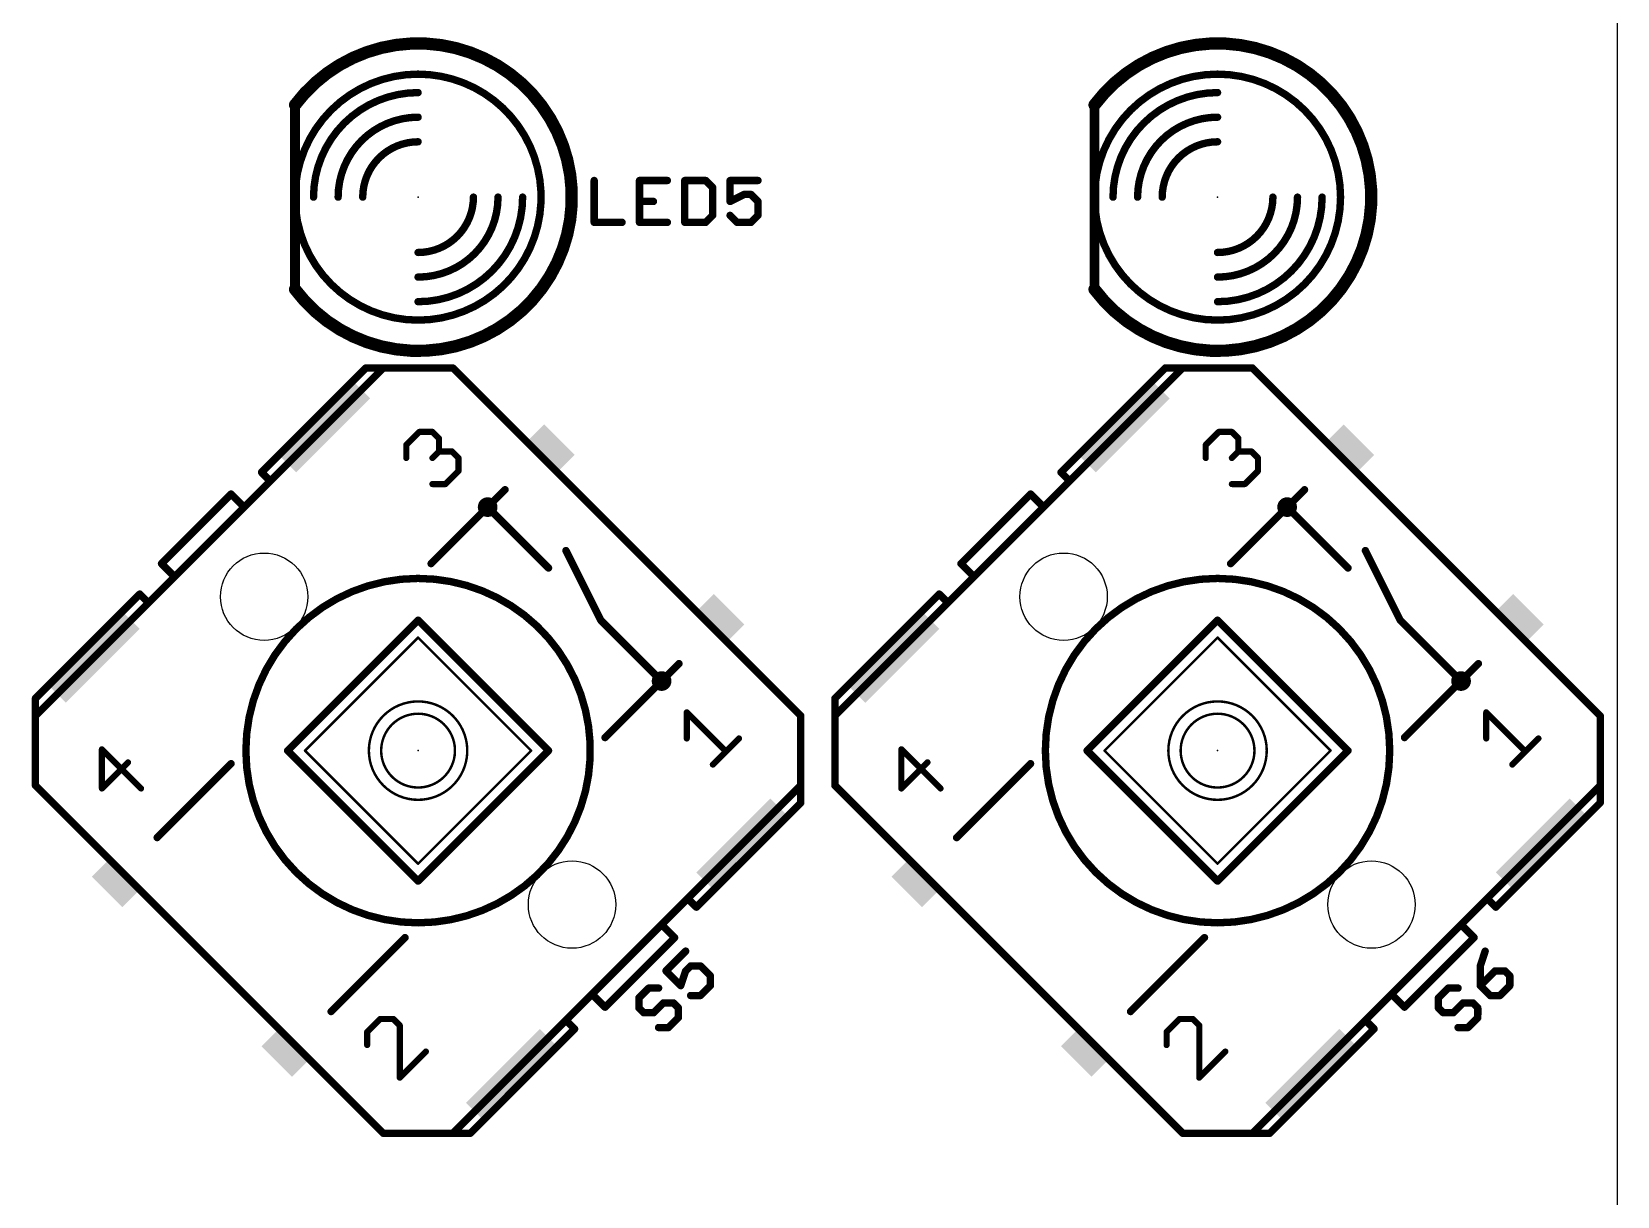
# Model space of a CAD drawing. Extents: x -50 to 50, y -5 to 146.
# Drawn here: x -7.98 to 24.77, y 63.19 to 87.24 of the extents above; entities that cross this region are included whole.
import ezdxf

# ---------------------------------------------------------------- set-up
doc = ezdxf.new("R2010")
doc.units = 0
for name, color, linetype in [('20', 7, 'CONTINUOUS'), ('21', 253, 'CONTINUOUS'), ('23', 7, 'CONTINUOUS'), ('25', 253, 'CONTINUOUS'), ('51', 253, 'CONTINUOUS')]:
    doc.layers.add(name, color=color, linetype=linetype)

# ---------------------------------------------------------------- blocks, each defined once
blk = doc.blocks.new('RECT')
blk.add_solid([(-0.5, -0.5), (0.5, -0.5), (-0.5, 0.5), (0.5, 0.5)])

msp = doc.modelspace()

# ---------------------------------------------------------------- linework, layer by layer
at = {"layer": '20'}
msp.add_line((24.765, 91.44), (24.765, 4.445), dxfattribs=at)
for centre in [(-3.179, 75.569), (13.3309, 75.569), (3.179, 69.2109), (19.689, 69.2109)]:
    msp.add_circle(centre, 0.9017, dxfattribs=at)
at = {"layer": '21'}
for points, const_width in [([(-2.54, 81.915, 3), (-2.54, 85.725)], 0.254), ([(13.97, 81.915, 3), (13.97, 85.725)], 0.254), ([(0, 81.28, 1), (0, 86.36, 1), (0, 81.28)], 0.1524), ([(16.51, 81.28, 1), (16.51, 86.36, 1), (16.51, 81.28)], 0.1524), ([(-2.5908, 85.7631, 1), (-2.4892, 85.6869)], 0.127), ([(-2.4892, 85.725, 1), (-2.5908, 85.725)], 0.1016), ([(13.9192, 85.7631, 1), (14.0208, 85.6869)], 0.127), ([(14.0208, 85.725, 1), (13.9192, 85.725)], 0.1016), ([(-2.4892, 81.9531, 1), (-2.5908, 81.8769)], 0.127), ([(-2.5908, 81.915, 1), (-2.4892, 81.915)], 0.1016), ([(14.0208, 81.9531, 1), (13.9192, 81.8769)], 0.127), ([(13.9192, 81.915, 1), (14.0208, 81.915)], 0.1016), ([(-1.0776, 80.3307, 1), (-1.0776, 80.2545)], 0.0762), ([(-1.0507, 80.2657, 1), (-1.1045, 80.3195)], 0.0762), ([(-0.7184, 80.3307, 1), (-0.7184, 80.2545)], 0.0762), ([(-0.6915, 80.2657, 1), (-0.7453, 80.3195)], 0.0762), ([(-0.7184, 80.2545, 1), (-0.7184, 80.3307)], 0.0762), ([(0.7453, 80.3195, 1), (0.6915, 80.2657)], 0.0762), ([(0.7184, 80.2545, 1), (0.7184, 80.3307)], 0.0762), ([(15.4323, 80.3307, 1), (15.4323, 80.2545)], 0.0762), ([(15.4592, 80.2657, 1), (15.4054, 80.3195)], 0.0762), ([(15.7915, 80.3307, 1), (15.7915, 80.2545)], 0.0762), ([(15.8184, 80.2657, 1), (15.7646, 80.3195)], 0.0762), ([(15.7915, 80.2545, 1), (15.7915, 80.3307)], 0.0762), ([(17.2553, 80.3195, 1), (17.2015, 80.2657)], 0.0762), ([(17.2284, 80.2545, 1), (17.2284, 80.3307)], 0.0762), ([(1.5895, 79.3676, 1), (1.6433, 79.4214)], 0.0762), ([(18.0995, 79.3676, 1), (18.1533, 79.4214)], 0.0762), ([(0.0259, 79.0043, 1), (0.0259, 78.9409)], 0.0635), ([(0.0484, 78.9502, 1), (0.0034, 78.995)], 0.0635), ([(0.318, 78.9952, 1), (0.273, 78.9502)], 0.0635), ([(0.2955, 78.941, 1), (0.2955, 79.0044)], 0.0635), ([(16.5359, 79.0043, 1), (16.5359, 78.9409)], 0.0635), ([(16.5584, 78.9501, 1), (16.5134, 78.9951)], 0.0635), ([(16.828, 78.9952, 1), (16.783, 78.9502)], 0.0635), ([(16.8055, 78.941, 1), (16.8055, 79.0044)], 0.0635), ([(-0.2661, 78.7254, 1), (-0.2211, 78.6806)], 0.0635), ([(-0.2119, 78.703, 1), (-0.2753, 78.703)], 0.0635), ([(0.4622, 78.8378, 1), (0.3987, 78.8378)], 0.0635), ([(0.4304, 78.5998, 1), (0.4304, 78.5364)], 0.0635), ([(0.3987, 78.5681, 1), (0.4622, 78.5681)], 0.0635), ([(0.4079, 78.8153, 1), (0.4529, 78.8603)], 0.0635), ([(0.4528, 78.5456, 1), (0.408, 78.5906)], 0.0635), ([(0.7225, 78.5907, 1), (0.6775, 78.5457)], 0.0635), ([(0.7, 78.5365, 1), (0.7, 78.5999)], 0.0635), ([(16.2438, 78.7255, 1), (16.2888, 78.6805)], 0.0635), ([(16.298, 78.703, 1), (16.2346, 78.703)], 0.0635), ([(16.9721, 78.8378, 1), (16.9087, 78.8378)], 0.0635), ([(16.9404, 78.5998, 1), (16.9404, 78.5364)], 0.0635), ([(16.9087, 78.5681, 1), (16.9721, 78.5681)], 0.0635), ([(16.9179, 78.8153, 1), (16.9629, 78.8603)], 0.0635), ([(16.9628, 78.5456, 1), (16.918, 78.5906)], 0.0635), ([(17.2325, 78.5907, 1), (17.1875, 78.5457)], 0.0635), ([(17.21, 78.5365, 1), (17.21, 78.5999)], 0.0635), ([(-0.2753, 78.4334, 1), (-0.2119, 78.4334)], 0.0635), ([(0.2732, 78.4559, 1), (0.318, 78.4109)], 0.0635), ([(0.8665, 78.4334, 1), (0.8031, 78.4334)], 0.0635), ([(0.8123, 78.4109, 1), (0.8573, 78.4559)], 0.0635), ([(16.2346, 78.4334, 1), (16.298, 78.4334)], 0.0635), ([(16.7832, 78.4559, 1), (16.828, 78.4109)], 0.0635), ([(17.3765, 78.4334, 1), (17.3131, 78.4334)], 0.0635), ([(17.3223, 78.4109, 1), (17.3673, 78.4559)], 0.0635), ([(-3.2059, 78.1642, 1), (-3.2597, 78.1104)], 0.0762), ([(-3.2597, 78.1642, 1), (-3.2059, 78.1104)], 0.0762), ([(-3.0801, 77.9846, 1), (-3.0263, 77.9308)], 0.0762), ([(-3.0263, 77.9308, 1), (-3.0801, 77.9846)], 0.0762), ([(-3.0801, 77.9308, 1), (-3.0263, 77.9846)], 0.0762), ([(0.2956, 77.9259, 1), (0.2956, 77.8624)], 0.0635), ([(0.5426, 77.9166, 1), (0.5876, 77.8716)], 0.0635), ([(0.5651, 77.8624, 1), (0.5651, 77.9259)], 0.0635), ([(0.803, 78.1637, 1), (0.8664, 78.1637)], 0.0635), ([(0.8572, 78.1412, 1), (0.8122, 78.1862)], 0.0635), ([(13.304, 78.1642, 1), (13.2502, 78.1104)], 0.0762), ([(13.2502, 78.1642, 1), (13.304, 78.1104)], 0.0762), ([(13.4298, 77.9846, 1), (13.4836, 77.9308)], 0.0762), ([(13.4836, 77.9308, 1), (13.4298, 77.9846)], 0.0762), ([(13.4298, 77.9308, 1), (13.4836, 77.9846)], 0.0762), ([(16.8056, 77.9259, 1), (16.8056, 77.8624)], 0.0635), ([(17.0526, 77.9166, 1), (17.0976, 77.8716)], 0.0635), ([(17.0751, 77.8624, 1), (17.0751, 77.9259)], 0.0635), ([(17.313, 78.1637, 1), (17.3764, 78.1637)], 0.0635), ([(17.3672, 78.1412, 1), (17.3222, 78.1862)], 0.0635), ([(-3.8346, 77.7152, 1), (-3.8884, 77.6614)], 0.0762), ([(-3.8346, 77.6614, 1), (-3.8884, 77.7152)], 0.0762), ([(12.6753, 77.7152, 1), (12.6215, 77.6614)], 0.0762), ([(12.6753, 77.6614, 1), (12.6215, 77.7152)], 0.0762), ([(-3.619, 77.4458, 1), (-3.5652, 77.392)], 0.0762), ([(-3.5652, 77.392, 1), (-3.619, 77.4458)], 0.0762), ([(-3.619, 77.392, 1), (-3.5652, 77.4458)], 0.0762), ([(3.5291, 77.5356, 1), (3.4753, 77.4818)], 0.0762), ([(12.8909, 77.4458, 1), (12.9447, 77.392)], 0.0762), ([(12.9447, 77.392, 1), (12.8909, 77.4458)], 0.0762), ([(12.8909, 77.392, 1), (12.9447, 77.4458)], 0.0762), ([(20.0391, 77.5356, 1), (19.9853, 77.4818)], 0.0762), ([(-5.2714, 76.2784, 1), (-5.3252, 76.2246)], 0.0762), ([(-5.3252, 76.2784, 1), (-5.2714, 76.2246)], 0.0762), ([(11.2385, 76.2784, 1), (11.1847, 76.2246)], 0.0762), ([(11.1847, 76.2784, 1), (11.2385, 76.2246)], 0.0762), ([(-5.0558, 76.009, 1), (-5.002, 75.9552)], 0.0762), ([(-5.002, 75.9552, 1), (-5.0558, 76.009)], 0.0762), ([(-5.0558, 75.9552, 1), (-5.002, 76.009)], 0.0762), ([(0, 68.834, 1), (0, 75.946, 1), (0, 68.834)], 0.1524), ([(11.4541, 76.009, 1), (11.5079, 75.9552)], 0.0762), ([(11.5079, 75.9552, 1), (11.4541, 76.009)], 0.0762), ([(11.4541, 75.9552, 1), (11.5079, 76.009)], 0.0762), ([(16.51, 68.834, 1), (16.51, 75.946, 1), (16.51, 68.834)], 0.1524), ([(-5.7204, 75.6497, 1), (-5.7742, 75.5959)], 0.0762), ([(-5.7204, 75.5959, 1), (-5.7742, 75.6497)], 0.0762), ([(5.0918, 75.8653, 1), (5.1456, 75.9191)], 0.0762), ([(10.7895, 75.6497, 1), (10.7357, 75.5959)], 0.0762), ([(10.7895, 75.5959, 1), (10.7357, 75.6497)], 0.0762), ([(21.6018, 75.8653, 1), (21.6556, 75.9191)], 0.0762), ([(-5.5946, 75.4701, 1), (-5.5408, 75.4163)], 0.0762), ([(-5.5408, 75.4163, 1), (-5.5946, 75.4701)], 0.0762), ([(-5.5946, 75.4163, 1), (-5.5408, 75.4701)], 0.0762), ([(10.9153, 75.4701, 1), (10.9691, 75.4163)], 0.0762), ([(10.9691, 75.4163, 1), (10.9153, 75.4701)], 0.0762), ([(10.9153, 75.4163, 1), (10.9691, 75.4701)], 0.0762), ([(0.0269, 75.1109, 1), (-0.0269, 75.0571)], 0.0762), ([(0.0269, 75.0571, 1), (-0.0269, 75.1109)], 0.0762), ([(16.5369, 75.1109, 1), (16.4831, 75.0571)], 0.0762), ([(16.5369, 75.0571, 1), (16.4831, 75.1109)], 0.0762), ([(0.009, 74.7338, 1), (-0.009, 74.7158)], 0.0254), ([(0.009, 74.7158, 1), (-0.009, 74.7338)], 0.0254), ([(16.519, 74.7338, 1), (16.501, 74.7158)], 0.0254), ([(16.519, 74.7158, 1), (16.501, 74.7338)], 0.0254), ([(7.0314, 74.0333, 1), (6.9776, 73.9795)], 0.0762), ([(23.5414, 74.0333, 1), (23.4876, 73.9795)], 0.0762), ([(-7.8645, 73.4676, 1), (-7.9407, 73.4676)], 0.0762), ([(-7.9295, 73.4945, 1), (-7.8757, 73.4407)], 0.0762), ([(0, 71.374, 1), (0, 73.406, 1), (0, 71.374)], 0.0508), ([(8.6454, 73.4676, 1), (8.5692, 73.4676)], 0.0762), ([(8.5804, 73.4945, 1), (8.6342, 73.4407)], 0.0762), ([(16.51, 71.374, 1), (16.51, 73.406, 1), (16.51, 71.374)], 0.0508), ([(-7.8645, 73.1084, 1), (-7.9407, 73.1084)], 0.0762), ([(-7.9407, 73.1084, 1), (-7.8645, 73.1084)], 0.0762), ([(-7.9295, 73.1353, 1), (-7.8757, 73.0815)], 0.0762), ([(0, 71.628, 1), (0, 73.152, 1), (0, 71.628)], 0.0508), ([(5.5804, 73.1803, 1), (5.5169, 73.1803)], 0.0635), ([(5.571, 73.2028, 1), (5.5262, 73.1578)], 0.0635), ([(7.9407, 73.1084, 1), (7.8645, 73.1084)], 0.0762), ([(7.8757, 73.0815, 1), (7.9295, 73.1353)], 0.0762), ([(8.6454, 73.1084, 1), (8.5692, 73.1084)], 0.0762), ([(8.5692, 73.1084, 1), (8.6454, 73.1084)], 0.0762), ([(8.5804, 73.1353, 1), (8.6342, 73.0815)], 0.0762), ([(16.51, 71.628, 1), (16.51, 73.152, 1), (16.51, 71.628)], 0.0508), ([(22.081, 73.2028, 1), (22.0362, 73.1578)], 0.0635), ([(22.0904, 73.1803, 1), (22.0269, 73.1803)], 0.0635), ([(24.4507, 73.1084, 1), (24.3745, 73.1084)], 0.0762), ([(24.3857, 73.0815, 1), (24.4395, 73.1353)], 0.0762), ([(6.6496, 72.6186, 1), (6.6046, 72.6636)], 0.0635), ([(23.1596, 72.6186, 1), (23.1146, 72.6636)], 0.0635), ([(-6.5069, 72.4395, 1), (-6.5519, 72.3947)], 0.0635), ([(-6.4977, 72.4171, 1), (-6.5611, 72.4171)], 0.0635), ([(-2.6671, 72.4169, 1), (-2.7209, 72.3631)], 0.0762), ([(-2.7209, 72.4169, 1), (-2.6671, 72.3631)], 0.0762), ([(-2.3258, 72.399, 1), (-2.3438, 72.381)], 0.0254), ([(-2.3438, 72.399, 1), (-2.3258, 72.381)], 0.0254), ([(2.3438, 72.381, 1), (2.3258, 72.399)], 0.0254), ([(2.3258, 72.381, 1), (2.3438, 72.399)], 0.0254), ([(2.7209, 72.363, 1), (2.6671, 72.4168)], 0.0762), ([(2.6671, 72.363, 1), (2.7209, 72.4168)], 0.0762), ([(5.5169, 72.6411, 1), (5.5804, 72.6411)], 0.0635), ([(6.3351, 72.349, 1), (6.3799, 72.394)], 0.0635), ([(10.0028, 72.4395, 1), (9.9578, 72.3947)], 0.0635), ([(10.012, 72.4171, 1), (9.9486, 72.4171)], 0.0635), ([(13.8428, 72.4169, 1), (13.789, 72.3631)], 0.0762), ([(13.789, 72.4169, 1), (13.8428, 72.3631)], 0.0762), ([(14.1841, 72.399, 1), (14.1661, 72.381)], 0.0254), ([(14.1661, 72.399, 1), (14.1841, 72.381)], 0.0254), ([(18.8538, 72.381, 1), (18.8358, 72.399)], 0.0254), ([(18.8358, 72.381, 1), (18.8538, 72.399)], 0.0254), ([(19.2309, 72.363, 1), (19.1771, 72.4168)], 0.0762), ([(19.1771, 72.363, 1), (19.2309, 72.4168)], 0.0762), ([(22.0269, 72.6411, 1), (22.0904, 72.6411)], 0.0635), ([(22.8451, 72.349, 1), (22.8899, 72.394)], 0.0635), ([(-5.9676, 72.1251, 1), (-6.0126, 72.1699)], 0.0635), ([(6.0654, 72.1244, 1), (6.1104, 72.0794)], 0.0635), ([(10.5421, 72.1251, 1), (10.4971, 72.1699)], 0.0635), ([(22.5754, 72.1244, 1), (22.6204, 72.0794)], 0.0635), ([(-7.9407, 71.6715, 1), (-7.8645, 71.6715)], 0.0762), ([(-7.8757, 71.6984, 1), (-7.9295, 71.6446)], 0.0762), ([(7.9407, 71.6715, 1), (7.8645, 71.6715)], 0.0762), ([(7.8645, 71.6715, 1), (7.9407, 71.6715)], 0.0762), ([(7.9295, 71.6446, 1), (7.8757, 71.6984)], 0.0762), ([(8.5692, 71.6715, 1), (8.6454, 71.6715)], 0.0762), ([(8.6342, 71.6984, 1), (8.5804, 71.6446)], 0.0762), ([(24.4507, 71.6715, 1), (24.3745, 71.6715)], 0.0762), ([(24.3745, 71.6715, 1), (24.4507, 71.6715)], 0.0762), ([(24.4395, 71.6446, 1), (24.3857, 71.6984)], 0.0762), ([(-6.5518, 71.6306, 1), (-6.5068, 71.5858)], 0.0635), ([(-6.561, 71.6082, 1), (-6.4976, 71.6082)], 0.0635), ([(-5.7431, 71.5858, 1), (-5.6981, 71.6306)], 0.0635), ([(7.9295, 71.2854, 1), (7.8757, 71.3392)], 0.0762), ([(9.9579, 71.6306, 1), (10.0029, 71.5858)], 0.0635), ([(9.9487, 71.6082, 1), (10.0121, 71.6082)], 0.0635), ([(10.7666, 71.5858, 1), (10.8116, 71.6306)], 0.0635), ([(24.4395, 71.2854, 1), (24.3857, 71.3392)], 0.0762), ([(7.8645, 71.3123, 1), (7.9407, 71.3123)], 0.0762), ([(24.3745, 71.3123, 1), (24.4507, 71.3123)], 0.0762), ([(-7.0314, 70.7466, 1), (-6.9776, 70.8004)], 0.0762), ([(9.4785, 70.7466, 1), (9.5323, 70.8004)], 0.0762), ([(-0.009, 70.0641, 1), (0.009, 70.0461)], 0.0254), ([(-0.009, 70.0461, 1), (0.009, 70.0641)], 0.0254), ([(16.501, 70.0641, 1), (16.519, 70.0461)], 0.0254), ([(16.501, 70.0461, 1), (16.519, 70.0641)], 0.0254), ([(-0.0269, 69.7228, 1), (0.0269, 69.669)], 0.0762), ([(-0.0269, 69.669, 1), (0.0269, 69.7228)], 0.0762), ([(16.4831, 69.7228, 1), (16.5369, 69.669)], 0.0762), ([(16.4831, 69.669, 1), (16.5369, 69.7228)], 0.0762), ([(5.5946, 69.3636, 1), (5.5408, 69.3098)], 0.0762), ([(5.5408, 69.3636, 1), (5.5946, 69.3098)], 0.0762), ([(5.5946, 69.3098, 1), (5.5408, 69.3636)], 0.0762), ([(5.7204, 69.184, 1), (5.7742, 69.1302)], 0.0762), ([(5.7204, 69.1302, 1), (5.7742, 69.184)], 0.0762), ([(22.1046, 69.3636, 1), (22.0508, 69.3098)], 0.0762), ([(22.0508, 69.3636, 1), (22.1046, 69.3098)], 0.0762), ([(22.1046, 69.3098, 1), (22.0508, 69.3636)], 0.0762), ([(22.2304, 69.184, 1), (22.2842, 69.1302)], 0.0762), ([(22.2304, 69.1302, 1), (22.2842, 69.184)], 0.0762), ([(-5.0918, 68.9146, 1), (-5.1456, 68.8608)], 0.0762), ([(5.0558, 68.8247, 1), (5.002, 68.7709)], 0.0762), ([(5.002, 68.8247, 1), (5.0558, 68.7709)], 0.0762), ([(5.0558, 68.7709, 1), (5.002, 68.8247)], 0.0762), ([(11.4181, 68.9146, 1), (11.3643, 68.8608)], 0.0762), ([(21.5658, 68.8247, 1), (21.512, 68.7709)], 0.0762), ([(21.512, 68.8247, 1), (21.5658, 68.7709)], 0.0762), ([(21.5658, 68.7709, 1), (21.512, 68.8247)], 0.0762), ([(5.3252, 68.5015, 1), (5.2714, 68.5553)], 0.0762), ([(5.2714, 68.5015, 1), (5.3252, 68.5553)], 0.0762), ([(21.8352, 68.5015, 1), (21.7814, 68.5553)], 0.0762), ([(21.7814, 68.5015, 1), (21.8352, 68.5553)], 0.0762), ([(-3.5291, 67.2443, 1), (-3.4753, 67.2981)], 0.0762), ([(3.619, 67.3879, 1), (3.5652, 67.3341)], 0.0762), ([(3.5652, 67.3879, 1), (3.619, 67.3341)], 0.0762), ([(3.619, 67.3341, 1), (3.5652, 67.3879)], 0.0762), ([(3.8346, 67.1185, 1), (3.8884, 67.0647)], 0.0762), ([(3.8346, 67.0647, 1), (3.8884, 67.1185)], 0.0762), ([(12.9808, 67.2443, 1), (13.0346, 67.2981)], 0.0762), ([(20.129, 67.3879, 1), (20.0752, 67.3341)], 0.0762), ([(20.0752, 67.3879, 1), (20.129, 67.3341)], 0.0762), ([(20.129, 67.3341, 1), (20.0752, 67.3879)], 0.0762), ([(20.3446, 67.1185, 1), (20.3984, 67.0647)], 0.0762), ([(20.3446, 67.0647, 1), (20.3984, 67.1185)], 0.0762), ([(-0.7821, 66.881, 1), (-0.7821, 66.8176)], 0.0635), ([(-0.7596, 66.8268, 1), (-0.8046, 66.8718)], 0.0635), ([(-0.49, 66.8719, 1), (-0.535, 66.8269)], 0.0635), ([(-0.5125, 66.8177, 1), (-0.5125, 66.8811)], 0.0635), ([(3.0801, 66.8491, 1), (3.0263, 66.7953)], 0.0762), ([(3.0263, 66.8491, 1), (3.0801, 66.7953)], 0.0762), ([(3.0801, 66.7953, 1), (3.0263, 66.8491)], 0.0762), ([(15.7276, 66.881, 1), (15.7276, 66.8176)], 0.0635), ([(15.7501, 66.8268, 1), (15.7051, 66.8718)], 0.0635), ([(16.0197, 66.8719, 1), (15.9747, 66.8269)], 0.0635), ([(15.9972, 66.8177, 1), (15.9972, 66.8811)], 0.0635), ([(19.5901, 66.8491, 1), (19.5363, 66.7953)], 0.0762), ([(19.5363, 66.8491, 1), (19.5901, 66.7953)], 0.0762), ([(19.5901, 66.7953, 1), (19.5363, 66.8491)], 0.0762), ([(-1.0742, 66.6022, 1), (-1.0292, 66.5572)], 0.0635), ([(-1.02, 66.5797, 1), (-1.0835, 66.5797)], 0.0635), ([(-0.3459, 66.7145, 1), (-0.4093, 66.7145)], 0.0635), ([(-0.4001, 66.692, 1), (-0.3551, 66.737)], 0.0635), ([(3.2597, 66.6157, 1), (3.2059, 66.6695)], 0.0762), ([(3.2059, 66.6157, 1), (3.2597, 66.6695)], 0.0762), ([(15.4898, 66.5797, 1), (15.4262, 66.5797)], 0.0635), ([(15.4355, 66.6022, 1), (15.4805, 66.5572)], 0.0635), ([(16.1639, 66.7145, 1), (16.1004, 66.7145)], 0.0635), ([(16.1096, 66.692, 1), (16.1546, 66.737)], 0.0635), ([(19.7697, 66.6157, 1), (19.7159, 66.6695)], 0.0762), ([(19.7159, 66.6157, 1), (19.7697, 66.6695)], 0.0762), ([(-1.0835, 66.3101, 1), (-1.02, 66.3101)], 0.0635), ([(0.184, 66.1528, 1), (0.139, 66.1978)], 0.0635), ([(15.4262, 66.3101, 1), (15.4898, 66.3101)], 0.0635), ([(16.6938, 66.1528, 1), (16.6488, 66.1978)], 0.0635), ([(-0.4002, 65.6586, 1), (-0.3552, 65.6136)], 0.0635), ([(-0.4094, 65.6361, 1), (-0.346, 65.6361)], 0.0635), ([(16.1096, 65.6586, 1), (16.1546, 65.6136)], 0.0635), ([(16.1004, 65.6361, 1), (16.1639, 65.6361)], 0.0635), ([(-1.5895, 65.4123, 1), (-1.6433, 65.3585)], 0.0762), ([(14.9204, 65.4123, 1), (14.8666, 65.3585)], 0.0762), ([(-0.7184, 64.5254, 1), (-0.7184, 64.4492)], 0.0762), ([(-0.7453, 64.4604, 1), (-0.6915, 64.5142)], 0.0762), ([(0.7184, 64.5254, 1), (0.7184, 64.4492)], 0.0762), ([(0.6915, 64.5142, 1), (0.7453, 64.4604)], 0.0762), ([(0.7184, 64.4492, 1), (0.7184, 64.5254)], 0.0762), ([(1.0507, 64.5142, 1), (1.1045, 64.4604)], 0.0762), ([(1.0776, 64.4492, 1), (1.0776, 64.5254)], 0.0762), ([(15.7915, 64.5254, 1), (15.7915, 64.4492)], 0.0762), ([(15.7646, 64.4604, 1), (15.8184, 64.5142)], 0.0762), ([(17.2284, 64.5254, 1), (17.2284, 64.4492)], 0.0762), ([(17.2015, 64.5142, 1), (17.2553, 64.4604)], 0.0762), ([(17.2284, 64.4492, 1), (17.2284, 64.5254)], 0.0762), ([(17.5607, 64.5142, 1), (17.6145, 64.4604)], 0.0762), ([(17.5876, 64.4492, 1), (17.5876, 64.5254)], 0.0762)]:
    msp.add_lwpolyline(points, format="xyb", dxfattribs=dict(at, const_width=const_width))
for points, const_width in [([(-2.54, 85.725), (-2.54, 81.915)], 0.2032), ([(13.97, 85.725), (13.97, 81.915)], 0.2032), ([(-3.2328, 78.1373), (-1.0776, 80.2926)], 0.1524), ([(-0.7184, 80.2926), (-3.0532, 77.9577)], 0.1524), ([(-1.0776, 80.2926), (-0.7184, 80.2926)], 0.1524), ([(0.7184, 80.2926), (-0.7184, 80.2926)], 0.1524), ([(1.6164, 79.3945), (0.7184, 80.2926)], 0.1524), ([(13.2771, 78.1373), (15.4323, 80.2926)], 0.1524), ([(15.7915, 80.2926), (13.4567, 77.9577)], 0.1524), ([(15.4323, 80.2926), (15.7915, 80.2926)], 0.1524), ([(17.2284, 80.2926), (15.7915, 80.2926)], 0.1524), ([(18.1264, 79.3945), (17.2284, 80.2926)], 0.1524), ([(-0.2436, 78.703), (0.0259, 78.9726)], 0.127), ([(0.0259, 78.9726), (0.2955, 78.9727)], 0.127), ([(0.2955, 78.9727), (0.4304, 78.8378)], 0.127), ([(16.2663, 78.703), (16.5359, 78.9726)], 0.127), ([(16.5359, 78.9726), (16.8055, 78.9727)], 0.127), ([(16.8055, 78.9727), (16.9404, 78.8378)], 0.127), ([(-0.2436, 78.4334), (-0.2436, 78.703)], 0.127), ([(0.4304, 78.5681), (0.2956, 78.4334)], 0.127), ([(0.4304, 78.8378), (0.4304, 78.5681)], 0.127), ([(0.4304, 78.5681), (0.7, 78.5682)], 0.127), ([(0.7, 78.5682), (0.8348, 78.4334)], 0.127), ([(16.2663, 78.4334), (16.2663, 78.703)], 0.127), ([(16.9404, 78.5681), (16.8056, 78.4334)], 0.127), ([(16.9404, 78.8378), (16.9404, 78.5681)], 0.127), ([(16.9404, 78.5681), (17.21, 78.5682)], 0.127), ([(17.21, 78.5682), (17.3448, 78.4334)], 0.127), ([(0.8348, 78.4334), (0.8347, 78.1637)], 0.127), ([(17.3448, 78.4334), (17.3447, 78.1637)], 0.127), ([(-3.0532, 77.9577), (-3.5921, 77.4189)], 0.1524), ([(-3.0532, 77.9577), (-3.2328, 78.1373)], 0.1524), ([(0.5651, 77.8941), (0.2956, 77.8941)], 0.127), ([(0.8347, 78.1637), (0.5651, 77.8941)], 0.127), ([(13.4567, 77.9577), (12.9178, 77.4189)], 0.1524), ([(13.4567, 77.9577), (13.2771, 78.1373)], 0.1524), ([(17.0751, 77.8941), (16.8056, 77.8941)], 0.127), ([(17.3447, 78.1637), (17.0751, 77.8941)], 0.127), ([(-3.8615, 77.6883), (-5.2983, 76.2515)], 0.1524), ([(-3.8615, 77.6883), (-3.5921, 77.4189)], 0.1524), ([(12.6484, 77.6883), (11.2116, 76.2515)], 0.1524), ([(12.6484, 77.6883), (12.9178, 77.4189)], 0.1524), ([(-3.5921, 77.4189), (-5.0289, 75.9821)], 0.1524), ([(5.1187, 75.8922), (3.5022, 77.5087)], 0.1524), ([(12.9178, 77.4189), (11.481, 75.9821)], 0.1524), ([(21.6287, 75.8922), (20.0122, 77.5087)], 0.1524), ([(-5.0289, 75.9821), (-5.2983, 76.2515)], 0.1524), ([(11.481, 75.9821), (11.2116, 76.2515)], 0.1524), ([(-5.0289, 75.9821), (-5.5677, 75.4432)], 0.1524), ([(11.481, 75.9821), (10.9422, 75.4432)], 0.1524), ([(-7.9026, 73.4676), (-5.7473, 75.6228)], 0.1524), ([(-5.5677, 75.4432), (-5.7473, 75.6228)], 0.1524), ([(8.6073, 73.4676), (10.7626, 75.6228)], 0.1524), ([(10.9422, 75.4432), (10.7626, 75.6228)], 0.1524), ([(-5.5677, 75.4432), (-7.9026, 73.1084)], 0.1524), ([(10.9422, 75.4432), (8.6073, 73.1084)], 0.1524), ([(-2.694, 72.39), (0, 75.084)], 0.1524), ([(2.694, 72.3899), (0, 75.084)], 0.1524), ([(13.8159, 72.39), (16.51, 75.084)], 0.1524), ([(19.204, 72.3899), (16.51, 75.084)], 0.1524), ([(-2.3348, 72.39), (0, 74.7248)], 0.0508), ([(2.3348, 72.39), (0, 74.7248)], 0.0508), ([(14.1751, 72.39), (16.51, 74.7248)], 0.0508), ([(18.8448, 72.39), (16.51, 74.7248)], 0.0508), ([(7.9026, 73.1084), (7.0045, 74.0064)], 0.1524), ([(24.4126, 73.1084), (23.5145, 74.0064)], 0.1524), ([(-7.9026, 73.1084), (-7.9026, 73.4676)], 0.1524), ([(8.6073, 73.1084), (8.6073, 73.4676)], 0.1524), ([(-7.9026, 73.1084), (-7.9026, 71.6715)], 0.1524), ([(5.5486, 72.6411), (5.5486, 73.1803)], 0.127), ([(5.5486, 73.1803), (6.3575, 72.3715)], 0.127), ([(7.9026, 71.6715), (7.9026, 73.1084)], 0.1524), ([(8.6073, 73.1084), (8.6073, 71.6715)], 0.1524), ([(22.0586, 72.6411), (22.0586, 73.1803)], 0.127), ([(22.0586, 73.1803), (22.8675, 72.3715)], 0.127), ([(24.4126, 71.6715), (24.4126, 73.1084)], 0.1524), ([(6.0879, 72.1019), (6.6271, 72.6411)], 0.127), ([(22.5979, 72.1019), (23.1371, 72.6411)], 0.127), ([(-5.7206, 71.6082), (-6.5294, 72.4171)], 0.127), ([(-6.5294, 72.4171), (-6.5293, 71.6082)], 0.127), ([(-2.694, 72.39), (0, 69.6959)], 0.1524), ([(-2.3348, 72.39), (0, 70.0551)], 0.0508), ([(2.694, 72.3899), (0, 69.6959)], 0.1524), ([(2.3348, 72.39), (0, 70.0551)], 0.0508), ([(10.7891, 71.6082), (9.9803, 72.4171)], 0.127), ([(9.9803, 72.4171), (9.9804, 71.6082)], 0.127), ([(13.8159, 72.39), (16.51, 69.6959)], 0.1524), ([(14.1751, 72.39), (16.51, 70.0551)], 0.0508), ([(19.204, 72.3899), (16.51, 69.6959)], 0.1524), ([(18.8448, 72.39), (16.51, 70.0551)], 0.0508), ([(-6.5293, 71.6082), (-5.9901, 72.1475)], 0.127), ([(9.9804, 71.6082), (10.5196, 72.1475)], 0.127), ([(-7.9026, 71.6715), (-7.0045, 70.7735)], 0.1524), ([(7.9026, 71.6715), (5.5677, 69.3367)], 0.1524), ([(7.9026, 71.6715), (7.9026, 71.3123)], 0.1524), ([(8.6073, 71.6715), (9.5054, 70.7735)], 0.1524), ([(24.4126, 71.6715), (22.0777, 69.3367)], 0.1524), ([(24.4126, 71.6715), (24.4126, 71.3123)], 0.1524), ([(5.7473, 69.1571), (7.9026, 71.3123)], 0.1524), ([(22.2573, 69.1571), (24.4126, 71.3123)], 0.1524), ([(5.5677, 69.3367), (5.0289, 68.7978)], 0.1524), ([(5.7473, 69.1571), (5.5677, 69.3367)], 0.1524), ([(22.0777, 69.3367), (21.5389, 68.7978)], 0.1524), ([(22.2573, 69.1571), (22.0777, 69.3367)], 0.1524), ([(-3.5022, 67.2712), (-5.1187, 68.8877)], 0.1524), ([(5.0289, 68.7978), (3.5921, 67.361)], 0.1524), ([(5.0289, 68.7978), (5.2983, 68.5284)], 0.1524), ([(13.0077, 67.2712), (11.3912, 68.8877)], 0.1524), ([(21.5389, 68.7978), (20.1021, 67.361)], 0.1524), ([(21.5389, 68.7978), (21.8083, 68.5284)], 0.1524), ([(5.2983, 68.5284), (3.8615, 67.0916)], 0.1524), ([(21.8083, 68.5284), (20.3715, 67.0916)], 0.1524), ([(3.0532, 66.8222), (3.5921, 67.361)], 0.1524), ([(3.8615, 67.0916), (3.5921, 67.361)], 0.1524), ([(19.5632, 66.8222), (20.1021, 67.361)], 0.1524), ([(20.3715, 67.0916), (20.1021, 67.361)], 0.1524), ([(-0.7821, 66.8493), (-1.0517, 66.5797)], 0.127), ([(-0.5125, 66.8494), (-0.7821, 66.8493)], 0.127), ([(-0.3776, 66.7145), (-0.5125, 66.8494)], 0.127), ([(0.7184, 64.4873), (3.0532, 66.8222)], 0.1524), ([(3.2328, 66.6426), (3.0532, 66.8222)], 0.1524), ([(15.7276, 66.8493), (15.458, 66.5797)], 0.127), ([(15.9972, 66.8494), (15.7276, 66.8493)], 0.127), ([(16.1321, 66.7145), (15.9972, 66.8494)], 0.127), ([(17.2284, 64.4873), (19.5632, 66.8222)], 0.1524), ([(19.7428, 66.6426), (19.5632, 66.8222)], 0.1524), ([(-1.0517, 66.5797), (-1.0517, 66.3101)], 0.127), ([(-0.3777, 65.6361), (-0.3776, 66.7145)], 0.127), ([(1.0776, 64.4873), (3.2328, 66.6426)], 0.1524), ([(15.458, 66.5797), (15.458, 66.3101)], 0.127), ([(16.1321, 65.6361), (16.1321, 66.7145)], 0.127), ([(17.5876, 64.4873), (19.7428, 66.6426)], 0.1524), ([(0.1615, 66.1753), (-0.3777, 65.6361)], 0.127), ([(16.6713, 66.1753), (16.1321, 65.6361)], 0.127), ([(-0.7184, 64.4873), (-1.6164, 65.3854)], 0.1524), ([(15.7915, 64.4873), (14.8935, 65.3854)], 0.1524), ([(-0.7184, 64.4873), (0.7184, 64.4873)], 0.1524), ([(0.7184, 64.4873), (1.0776, 64.4873)], 0.1524), ([(15.7915, 64.4873), (17.2284, 64.4873)], 0.1524), ([(17.2284, 64.4873), (17.5876, 64.4873)], 0.1524)]:
    msp.add_lwpolyline(points, dxfattribs=dict(at, const_width=const_width))
at = {"layer": '23'}
for p in [(0, 83.82), (16.51, 83.82), (0, 72.39), (16.51, 72.39)]:
    msp.add_point(p, dxfattribs=at)
at = {"layer": '25', "const_width": 0.1524}
for points in [[(3.6367, 84.1636), (3.6367, 83.2993)], [(5.1484, 84.1636), (4.5722, 84.1636)], [(4.5722, 84.1636), (4.5722, 83.2993)], [(5.5077, 84.1636), (5.5077, 83.2993)], [(5.9398, 84.1636), (5.5077, 84.1636)], [(6.0839, 84.0195), (5.9398, 84.1636)], [(7.0194, 84.1636), (6.4432, 84.1636)], [(6.4432, 84.1636), (6.4432, 83.7314)], [(6.0839, 83.4433), (6.0839, 84.0195)], [(6.4432, 83.7314), (6.7313, 83.8755)], [(6.7313, 83.8755), (6.8753, 83.8755)], [(6.8753, 83.8755), (7.0194, 83.7314)], [(4.5722, 83.7314), (4.8603, 83.7314)], [(5.9398, 83.2993), (6.0839, 83.4433)], [(6.5872, 83.2993), (6.4432, 83.4433)], [(7.0194, 83.4433), (6.8753, 83.2993)], [(7.0194, 83.7314), (7.0194, 83.4433)], [(3.6367, 83.2993), (4.2129, 83.2993)], [(4.5722, 83.2993), (5.1484, 83.2993)], [(5.5077, 83.2993), (5.9398, 83.2993)], [(6.8753, 83.2993), (6.5872, 83.2993)], [(5.5267, 68.249), (5.1193, 67.8416)], [(22.0367, 68.249), (21.9349, 67.9434)], [(5.1193, 67.8416), (5.4249, 67.536)], [(5.4249, 67.536), (5.5267, 67.8416)], [(5.5267, 67.8416), (5.6286, 67.9434)], [(5.6286, 67.9434), (5.8323, 67.9434)], [(5.8323, 67.9434), (6.0361, 67.7397)], [(6.0361, 67.7397), (6.036, 67.536)], [(21.9349, 67.9434), (21.9349, 67.536)], [(22.2405, 67.8415), (21.9349, 67.536)], [(22.4442, 67.8416), (22.2405, 67.8415)], [(22.5461, 67.7397), (22.4442, 67.8416)], [(22.546, 67.536), (22.5461, 67.7397)], [(4.7634, 67.4857), (4.5597, 67.282)], [(4.9672, 67.4857), (4.7634, 67.4857)], [(6.036, 67.536), (5.8323, 67.3323)], [(21.2734, 67.4857), (21.0697, 67.282)], [(21.4772, 67.4857), (21.2734, 67.4857)], [(21.9349, 67.536), (22.1386, 67.3323)], [(22.3423, 67.3323), (22.546, 67.536)], [(4.5597, 67.282), (4.5598, 67.0783)], [(4.5598, 67.0783), (4.6616, 66.9765)], [(4.8653, 66.9764), (5.0691, 67.1801)], [(5.0691, 67.1801), (5.2728, 67.1802)], [(5.2728, 67.1802), (5.3747, 67.0783)], [(5.3747, 67.0783), (5.3746, 66.8746)], [(5.8323, 67.3323), (5.6286, 67.3323)], [(21.0697, 67.282), (21.0698, 67.0783)], [(21.0698, 67.0783), (21.1716, 66.9765)], [(21.3753, 66.9764), (21.5791, 67.1801)], [(21.5791, 67.1801), (21.7828, 67.1802)], [(21.7828, 67.1802), (21.8847, 67.0783)], [(21.8847, 67.0783), (21.8846, 66.8746)], [(22.1386, 67.3323), (22.3423, 67.3323)], [(4.6616, 66.9765), (4.8653, 66.9764)], [(5.3746, 66.8746), (5.1709, 66.6709)], [(21.1716, 66.9765), (21.3753, 66.9764)], [(21.8846, 66.8746), (21.6809, 66.6709)], [(5.1709, 66.6709), (4.9672, 66.6709)], [(21.6809, 66.6709), (21.4772, 66.6709)]]:
    msp.add_lwpolyline(points, dxfattribs=at)
at = {"layer": '25', "const_width": 0.0762}
for points in [[(3.6748, 84.1636, 1), (3.5986, 84.1636)], [(4.5722, 84.2017, 1), (4.5722, 84.1255)], [(4.6103, 84.1636, 1), (4.5341, 84.1636)], [(5.1484, 84.1255, 1), (5.1484, 84.2017)], [(5.5458, 84.1636, 1), (5.4696, 84.1636)], [(5.5077, 84.2017, 1), (5.5077, 84.1255)], [(5.9667, 84.1905, 1), (5.9129, 84.1367)], [(5.9398, 84.1255, 1), (5.9398, 84.2017)], [(6.4432, 84.2017, 1), (6.4432, 84.1255)], [(6.4813, 84.1636, 1), (6.4051, 84.1636)], [(7.0194, 84.1255, 1), (7.0194, 84.2017)], [(6.122, 84.0195, 1), (6.0458, 84.0195)], [(6.057, 83.9926, 1), (6.1108, 84.0464)], [(6.7313, 83.9136, 1), (6.7313, 83.8374)], [(6.7483, 83.8414, 1), (6.7143, 83.9096)], [(6.9022, 83.9024, 1), (6.8484, 83.8486)], [(6.8753, 83.8374, 1), (6.8753, 83.9136)], [(4.5722, 83.7695, 1), (4.5722, 83.6933)], [(4.8603, 83.6933, 1), (4.8603, 83.7695)], [(6.1108, 83.4163, 1), (6.057, 83.4703)], [(6.4262, 83.7655, 1), (6.4602, 83.6973)], [(6.4051, 83.7314, 1), (6.4813, 83.7314)], [(6.4701, 83.4702, 1), (6.4163, 83.4164)], [(7.0575, 83.7314, 1), (6.9813, 83.7314)], [(6.9925, 83.7045, 1), (7.0463, 83.7583)], [(7.0463, 83.4163, 1), (6.9925, 83.4703)], [(3.6367, 83.3374, 1), (3.6367, 83.2612)], [(3.5986, 83.2993, 1), (3.6748, 83.2993)], [(4.2129, 83.2612, 1), (4.2129, 83.3374)], [(4.5722, 83.3374, 1), (4.5722, 83.2612)], [(4.5341, 83.2993, 1), (4.6103, 83.2993)], [(5.1484, 83.2612, 1), (5.1484, 83.3374)], [(5.5077, 83.3374, 1), (5.5077, 83.2612)], [(5.4696, 83.2993, 1), (5.5458, 83.2993)], [(5.9129, 83.3263, 1), (5.9667, 83.2723)], [(5.9398, 83.2612, 1), (5.9398, 83.3374)], [(6.0458, 83.4433, 1), (6.122, 83.4433)], [(6.5872, 83.3374, 1), (6.5872, 83.2612)], [(6.5603, 83.2724, 1), (6.6141, 83.3262)], [(6.8484, 83.3263, 1), (6.9022, 83.2723)], [(6.8753, 83.2612, 1), (6.8753, 83.3374)], [(6.9813, 83.4433, 1), (7.0575, 83.4433)], [(5.5536, 68.2221, 1), (5.4998, 68.2759)], [(22.0728, 68.237, 1), (22.0006, 68.261)], [(5.1462, 67.8685, 1), (5.0924, 67.8147)], [(5.0924, 67.8685, 1), (5.1462, 67.8147)], [(5.4998, 67.8686, 1), (5.5536, 67.8146)], [(5.5628, 67.8296, 1), (5.4906, 67.8536)], [(5.6286, 67.9815, 1), (5.6286, 67.9053)], [(5.6555, 67.9164, 1), (5.6017, 67.9704)], [(5.8592, 67.9703, 1), (5.8054, 67.9165)], [(5.8323, 67.9053, 1), (5.8323, 67.9815)], [(6.0742, 67.7397, 1), (5.998, 67.7397)], [(6.0092, 67.7128, 1), (6.063, 67.7666)], [(21.973, 67.9434, 1), (21.8968, 67.9434)], [(21.8988, 67.9554, 1), (21.971, 67.9314)], [(22.2405, 67.8796, 1), (22.2405, 67.8034)], [(22.2674, 67.8146, 1), (22.2136, 67.8684)], [(22.4711, 67.8685, 1), (22.4173, 67.8147)], [(22.4442, 67.8035, 1), (22.4442, 67.8797)], [(22.5842, 67.7397, 1), (22.508, 67.7397)], [(22.5192, 67.7128, 1), (22.573, 67.7666)], [(4.7634, 67.5238, 1), (4.7634, 67.4476)], [(4.7903, 67.4588, 1), (4.7365, 67.5126)], [(4.9672, 67.4476, 1), (4.9672, 67.5238)], [(5.3888, 67.548, 1), (5.461, 67.524)], [(5.398, 67.5091, 1), (5.4518, 67.5629)], [(5.9979, 67.536, 1), (6.0741, 67.536)], [(6.0629, 67.5091, 1), (6.0091, 67.5629)], [(21.2734, 67.5238, 1), (21.2734, 67.4476)], [(21.3003, 67.4588, 1), (21.2465, 67.5126)], [(21.4772, 67.4476, 1), (21.4772, 67.5238)], [(21.8968, 67.536, 1), (21.973, 67.536)], [(21.9618, 67.5629, 1), (21.908, 67.5091)], [(21.908, 67.5629, 1), (21.9618, 67.5091)], [(22.5079, 67.536, 1), (22.5841, 67.536)], [(22.5729, 67.5091, 1), (22.5191, 67.5629)], [(4.5978, 67.282, 1), (4.5216, 67.282)], [(4.5328, 67.3089, 1), (4.5866, 67.2551)], [(4.5867, 67.1052, 1), (4.5329, 67.0514)], [(5.0691, 67.2182, 1), (5.0691, 67.142)], [(5.096, 67.1532, 1), (5.0422, 67.207)], [(5.2997, 67.2071, 1), (5.2459, 67.1533)], [(5.2728, 67.1421, 1), (5.2728, 67.2183)], [(5.4128, 67.0783, 1), (5.3366, 67.0783)], [(5.3478, 67.0514, 1), (5.4016, 67.1052)], [(5.6286, 67.3704, 1), (5.6286, 67.2942)], [(5.8054, 67.3592, 1), (5.8592, 67.3054)], [(5.8323, 67.2942, 1), (5.8323, 67.3704)], [(21.1078, 67.282, 1), (21.0316, 67.282)], [(21.0428, 67.3089, 1), (21.0966, 67.2551)], [(21.0967, 67.1052, 1), (21.0429, 67.0514)], [(21.5791, 67.2182, 1), (21.5791, 67.142)], [(21.606, 67.1532, 1), (21.5522, 67.207)], [(21.8097, 67.2071, 1), (21.7559, 67.1533)], [(21.7828, 67.1421, 1), (21.7828, 67.2183)], [(21.9228, 67.0783, 1), (21.8466, 67.0783)], [(21.8578, 67.0514, 1), (21.9116, 67.1052)], [(22.1386, 67.3704, 1), (22.1386, 67.2942)], [(22.1117, 67.3054, 1), (22.1655, 67.3592)], [(22.3154, 67.3592, 1), (22.3692, 67.3054)], [(22.3423, 67.2942, 1), (22.3423, 67.3704)], [(4.5217, 67.0783, 1), (4.5979, 67.0783)], [(4.6616, 67.0146, 1), (4.6616, 66.9384)], [(4.6347, 66.9496, 1), (4.6885, 67.0034)], [(4.8384, 67.0033, 1), (4.8922, 66.9495)], [(4.8653, 66.9383, 1), (4.8653, 67.0145)], [(5.3365, 66.8746, 1), (5.4127, 66.8746)], [(5.4015, 66.8477, 1), (5.3477, 66.9015)], [(21.0317, 67.0783, 1), (21.1079, 67.0783)], [(21.1716, 67.0146, 1), (21.1716, 66.9384)], [(21.1447, 66.9496, 1), (21.1985, 67.0034)], [(21.3484, 67.0033, 1), (21.4022, 66.9495)], [(21.3753, 66.9383, 1), (21.3753, 67.0145)], [(21.8465, 66.8746, 1), (21.9227, 66.8746)], [(21.9115, 66.8477, 1), (21.8577, 66.9015)], [(4.9672, 66.709, 1), (4.9672, 66.6328)], [(5.144, 66.6978, 1), (5.1978, 66.644)], [(5.1709, 66.6328, 1), (5.1709, 66.709)], [(21.4772, 66.709, 1), (21.4772, 66.6328)], [(21.654, 66.6978, 1), (21.7078, 66.644)], [(21.6809, 66.6328, 1), (21.6809, 66.709)]]:
    msp.add_lwpolyline(points, format="xyb", dxfattribs=at)
at = {"layer": '51'}
for points, const_width in [([(0, 85.979, 0.4142), (-2.159, 83.82)], 0.1524), ([(0, 85.9409, 1), (0, 86.0171)], 0.0762), ([(16.51, 85.979, 0.4142), (14.351, 83.82)], 0.1524), ([(16.51, 85.9409, 1), (16.51, 86.0171)], 0.0762), ([(0, 85.471, 0.4142), (-1.651, 83.82)], 0.1524), ([(0, 85.4329, 1), (0, 85.5091)], 0.0762), ([(16.51, 85.471, 0.4142), (14.859, 83.82)], 0.1524), ([(16.51, 85.4329, 1), (16.51, 85.5091)], 0.0762), ([(0, 84.963, 0.4142), (-1.143, 83.82)], 0.1524), ([(0, 84.9249, 1), (0, 85.0011)], 0.0762), ([(16.51, 84.963, 0.4142), (15.367, 83.82)], 0.1524), ([(16.51, 84.9249, 1), (16.51, 85.0011)], 0.0762), ([(-2.1971, 83.82, 1), (-2.1209, 83.82)], 0.0762), ([(-1.6891, 83.82, 1), (-1.6129, 83.82)], 0.0762), ([(-1.1811, 83.82, 1), (-1.1049, 83.82)], 0.0762), ([(0, 82.677, 0.4142), (1.143, 83.82)], 0.1524), ([(0, 82.169, 0.4142), (1.651, 83.82)], 0.1524), ([(0, 81.661, 0.4142), (2.159, 83.82)], 0.1524), ([(1.1811, 83.82, 1), (1.1049, 83.82)], 0.0762), ([(1.6891, 83.82, 1), (1.6129, 83.82)], 0.0762), ([(2.1971, 83.82, 1), (2.1209, 83.82)], 0.0762), ([(14.3129, 83.82, 1), (14.3891, 83.82)], 0.0762), ([(14.8209, 83.82, 1), (14.8971, 83.82)], 0.0762), ([(15.3289, 83.82, 1), (15.4051, 83.82)], 0.0762), ([(16.51, 82.677, 0.4142), (17.653, 83.82)], 0.1524), ([(16.51, 82.169, 0.4142), (18.161, 83.82)], 0.1524), ([(16.51, 81.661, 0.4142), (18.669, 83.82)], 0.1524), ([(17.6911, 83.82, 1), (17.6149, 83.82)], 0.0762), ([(18.1991, 83.82, 1), (18.1229, 83.82)], 0.0762), ([(18.7071, 83.82, 1), (18.6309, 83.82)], 0.0762), ([(0, 82.7151, 1), (0, 82.6389)], 0.0762), ([(16.51, 82.7151, 1), (16.51, 82.6389)], 0.0762), ([(0, 82.2071, 1), (0, 82.1309)], 0.0762), ([(16.51, 82.2071, 1), (16.51, 82.1309)], 0.0762), ([(0, 81.6991, 1), (0, 81.6229)], 0.0762), ([(16.51, 81.6991, 1), (16.51, 81.6229)], 0.0762), ([(1.6433, 79.4214, 1), (1.5895, 79.3676)], 0.0762), ([(18.1533, 79.4214, 1), (18.0995, 79.3676)], 0.0762), ([(1.4368, 77.2919, 1), (1.4368, 77.5459, 1), (1.4368, 77.2919)], 0.1524), ([(1.8229, 77.7512, 1), (1.7691, 77.805)], 0.0762), ([(17.9468, 77.2919, 1), (17.9468, 77.5459, 1), (17.9468, 77.2919)], 0.1524), ([(18.3329, 77.7512, 1), (18.2791, 77.805)], 0.0762), ([(1.4637, 77.4458, 1), (1.4099, 77.392)], 0.0762), ([(1.4099, 77.4458, 1), (1.4637, 77.392)], 0.0762), ([(1.4637, 77.392, 1), (1.4099, 77.4458)], 0.0762), ([(3.4753, 77.4818, 1), (3.5291, 77.5356)], 0.0762), ([(17.9737, 77.4458, 1), (17.9199, 77.392)], 0.0762), ([(17.9199, 77.4458, 1), (17.9737, 77.392)], 0.0762), ([(17.9737, 77.392, 1), (17.9199, 77.4458)], 0.0762), ([(19.9853, 77.4818, 1), (20.0391, 77.5356)], 0.0762), ([(0.2425, 76.2784, 1), (0.2963, 76.2246)], 0.0762), ([(3.0873, 76.5379, 1), (3.0191, 76.5039)], 0.0762), ([(16.7525, 76.2784, 1), (16.8063, 76.2246)], 0.0762), ([(19.5973, 76.5379, 1), (19.5291, 76.5039)], 0.0762), ([(2.6671, 76.1348, 1), (2.7209, 76.1886)], 0.0762), ([(5.1456, 75.9191, 1), (5.0918, 75.8653)], 0.0762), ([(19.1771, 76.1348, 1), (19.2309, 76.1886)], 0.0762), ([(21.6556, 75.9191, 1), (21.6018, 75.8653)], 0.0762), ([(3.7986, 75.1109, 1), (3.7448, 75.0571)], 0.0762), ([(3.7376, 75.067, 1), (3.8058, 75.101)], 0.0762), ([(20.3086, 75.1109, 1), (20.2548, 75.0571)], 0.0762), ([(20.2476, 75.067, 1), (20.3158, 75.101)], 0.0762), ([(5.0289, 73.6998, 1), (5.0289, 73.9538, 1), (5.0289, 73.6998)], 0.1524), ([(5.415, 74.1591, 1), (5.3612, 74.2129)], 0.0762), ([(6.9776, 73.9795, 1), (7.0314, 74.0333)], 0.0762), ([(21.5389, 73.6998, 1), (21.5389, 73.9538, 1), (21.5389, 73.6998)], 0.1524), ([(21.925, 74.1591, 1), (21.8712, 74.2129)], 0.0762), ([(23.4876, 73.9795, 1), (23.5414, 74.0333)], 0.0762), ([(5.002, 73.8537, 1), (5.0558, 73.7999)], 0.0762), ([(5.0558, 73.7999, 1), (5.002, 73.8537)], 0.0762), ([(5.002, 73.7999, 1), (5.0558, 73.8537)], 0.0762), ([(21.512, 73.8537, 1), (21.5658, 73.7999)], 0.0762), ([(21.5658, 73.7999, 1), (21.512, 73.8537)], 0.0762), ([(21.512, 73.7999, 1), (21.5658, 73.8537)], 0.0762), ([(3.8346, 72.6863, 1), (3.8884, 72.6325)], 0.0762), ([(20.3446, 72.6863, 1), (20.3984, 72.6325)], 0.0762), ([(-3.8346, 72.0936, 1), (-3.8884, 72.1474)], 0.0762), ([(12.6753, 72.0936, 1), (12.6215, 72.1474)], 0.0762), ([(-6.9776, 70.8004, 1), (-7.0314, 70.7466)], 0.0762), ([(9.5323, 70.8004, 1), (9.4785, 70.7466)], 0.0762), ([(-5.415, 70.6208, 1), (-5.3612, 70.567)], 0.0762), ([(11.0949, 70.6208, 1), (11.1487, 70.567)], 0.0762), ([(-5.1456, 68.8608, 1), (-5.0918, 68.9146)], 0.0762), ([(11.3643, 68.8608, 1), (11.4181, 68.9146)], 0.0762), ([(-0.2425, 68.5015, 1), (-0.2963, 68.5553)], 0.0762), ([(16.2674, 68.5015, 1), (16.2136, 68.5553)], 0.0762), ([(-3.4753, 67.2981, 1), (-3.5291, 67.2443)], 0.0762), ([(13.0346, 67.2981, 1), (12.9808, 67.2443)], 0.0762), ([(-1.8229, 67.0287, 1), (-1.7691, 66.9749)], 0.0762), ([(14.687, 67.0287, 1), (14.7408, 66.9749)], 0.0762), ([(-1.6433, 65.3585, 1), (-1.5895, 65.4123)], 0.0762), ([(14.8666, 65.3585, 1), (14.9204, 65.4123)], 0.0762)]:
    msp.add_lwpolyline(points, format="xyb", dxfattribs=dict(at, const_width=const_width))
at = {"layer": '51', "const_width": 0.1524}
for points in [[(1.6164, 79.3945), (3.5022, 77.5087)], [(18.1264, 79.3945), (20.0122, 77.5087)], [(1.796, 77.7781), (1.4368, 77.4189)], [(18.306, 77.7781), (17.9468, 77.4189)], [(1.4368, 77.4189), (0.2694, 76.2515)], [(2.694, 76.1617), (1.4368, 77.4189)], [(17.9468, 77.4189), (16.7794, 76.2515)], [(19.204, 76.1617), (17.9468, 77.4189)], [(3.7717, 75.084), (3.0532, 76.5209)], [(20.2817, 75.084), (19.5632, 76.5209)], [(5.1187, 75.8922), (7.0045, 74.0064)], [(21.6287, 75.8922), (23.5145, 74.0064)], [(5.0289, 73.8268), (3.7717, 75.084)], [(21.5389, 73.8268), (20.2817, 75.084)], [(5.3881, 74.186), (5.0289, 73.8268)], [(21.8981, 74.186), (21.5389, 73.8268)], [(5.0289, 73.8268), (3.8615, 72.6594)], [(21.5389, 73.8268), (20.3715, 72.6594)], [(-3.8615, 72.1205), (-5.3881, 70.5939)], [(12.6484, 72.1205), (11.1218, 70.5939)], [(-7.0045, 70.7735), (-5.1187, 68.8877)], [(9.5054, 70.7735), (11.3912, 68.8877)], [(-0.2694, 68.5284), (-1.796, 67.0018)], [(16.2405, 68.5284), (14.7139, 67.0018)], [(-3.5022, 67.2712), (-1.6164, 65.3854)], [(13.0077, 67.2712), (14.8935, 65.3854)]]:
    msp.add_lwpolyline(points, dxfattribs=at)

# ---------------------------------------------------------------- block references
at = {"layer": '21', "xscale": 2.159, "yscale": 0.508, "rotation": 225}
for p in [(-1.9307, 79.0802), (14.5792, 79.0802), (-6.6902, 74.3207), (9.8197, 74.3207), (6.6902, 70.4592), (23.2002, 70.4592), (1.9307, 65.6997), (18.4407, 65.6997)]:
    msp.add_blockref('RECT', p, dxfattribs=at)
at = {"layer": '51', "xscale": 0.508, "yscale": 0.889, "rotation": 225}
for p in [(2.7389, 78.6312), (19.2489, 78.6312), (6.2412, 75.1289), (22.7512, 75.1289), (-6.2412, 69.651), (10.2687, 69.651), (-2.7389, 66.1487), (13.771, 66.1487)]:
    msp.add_blockref('RECT', p, dxfattribs=at)

doc.saveas('drawing.dxf')
